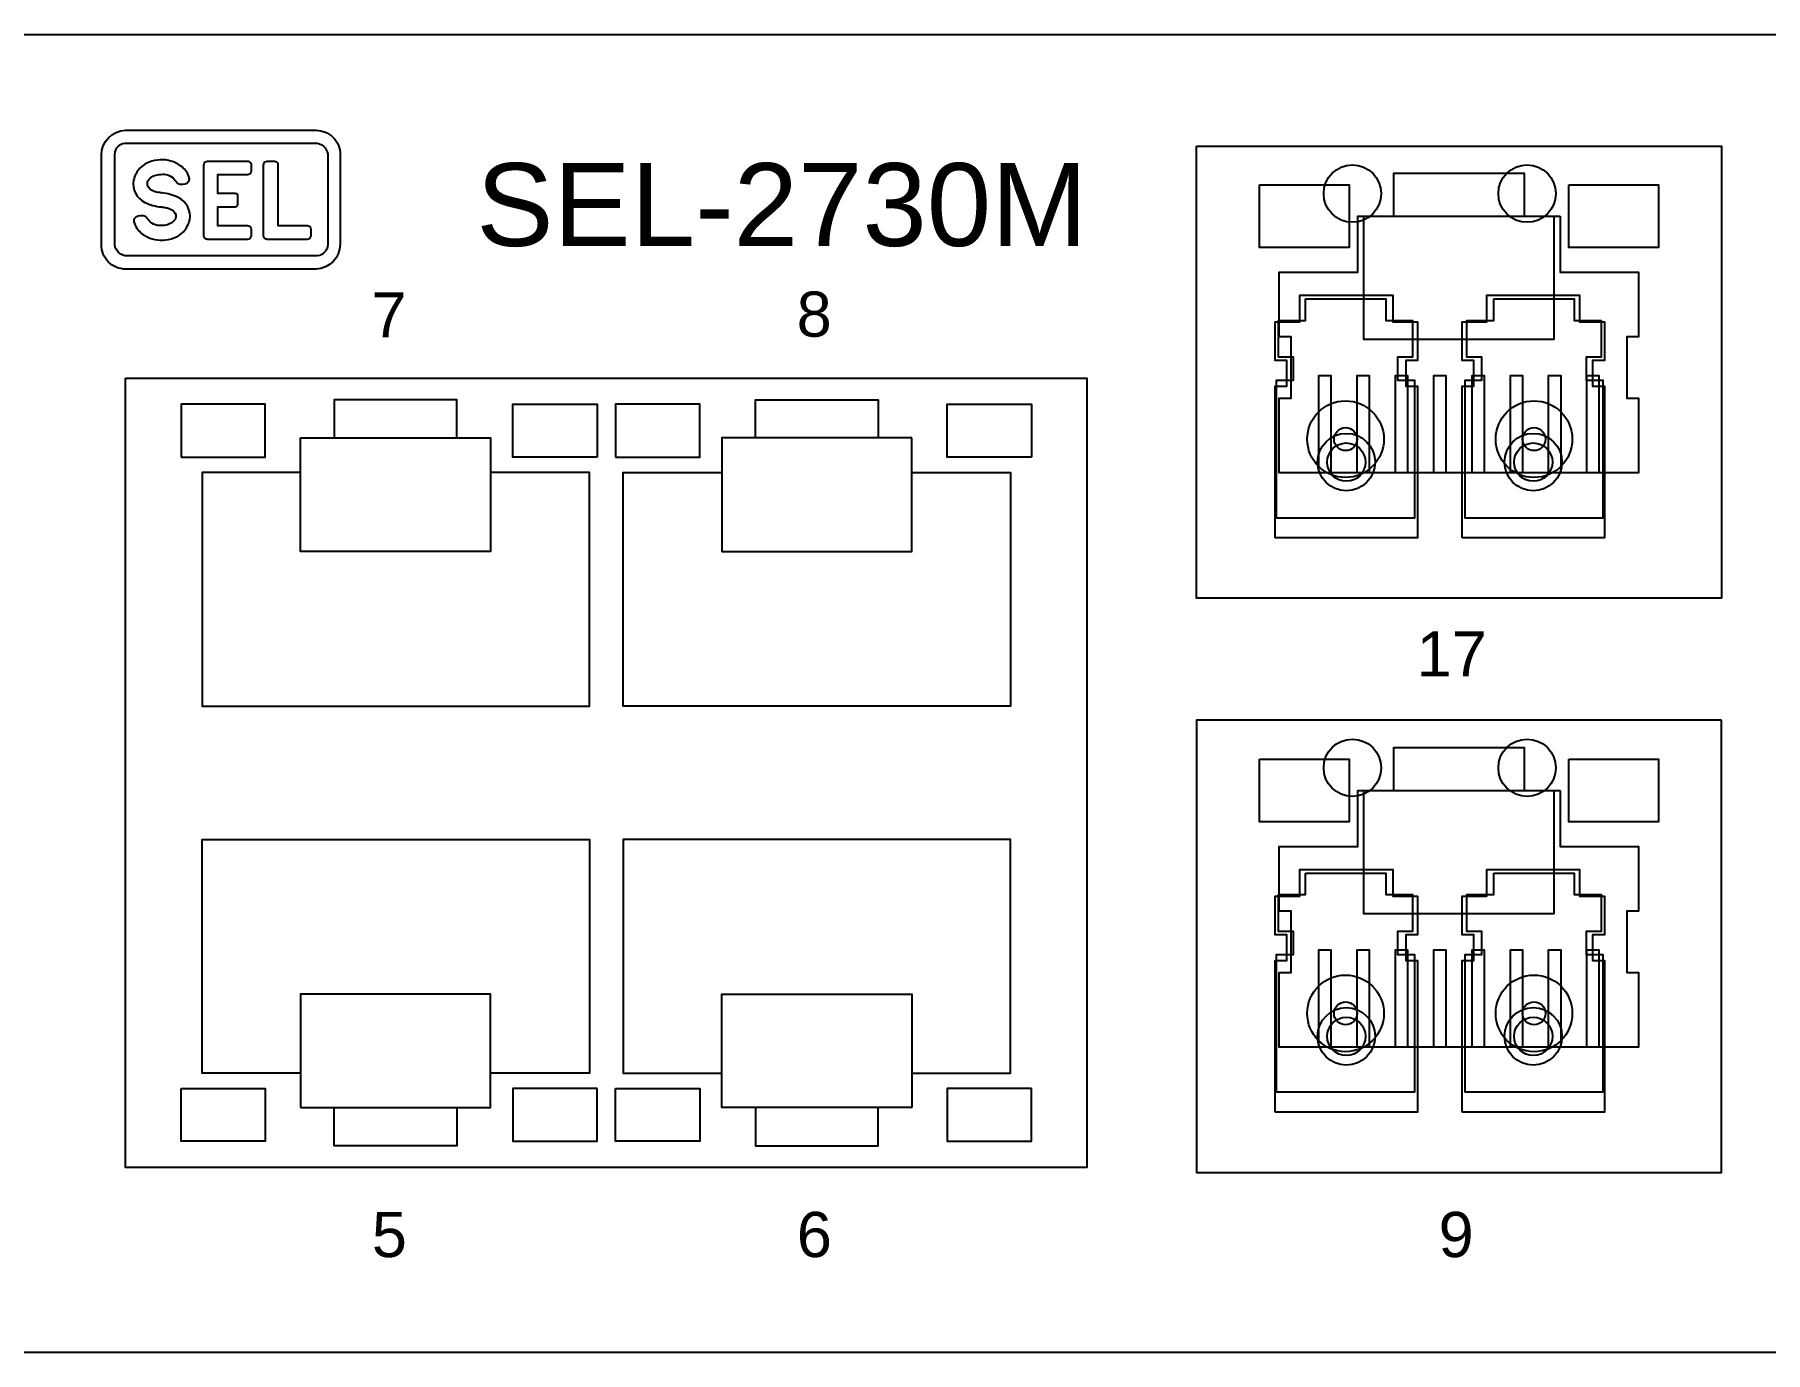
# Model space of a CAD drawing. Extents: x 1.6 to 47.5, y 0.5 to 34.6.
# Drawn here: x 28.773 to 31.032, y 10.649 to 12.369 of the extents above; entities that cross this region are included whole.
import ezdxf

# ---------------------------------------------------------------- set-up
doc = ezdxf.new("R2010")
doc.units = 0
doc.header["$MEASUREMENT"] = 0
for name, color, linetype in [('4_01__1111___16__10-100BAS', 7, 'CONTINUOUS'), ('4_02__1112___12__10-100BAS', 7, 'CONTINUOUS'), ('4_03__1113___12__10-100BAS', 7, 'CONTINUOUS'), ('4_04__1122___8__10-100BASE', 7, 'CONTINUOUS'), ('4_05__1123___8__10-100BASE', 7, 'CONTINUOUS'), ('4_06__1133___8__10-100BASE', 7, 'CONTINUOUS'), ('4_07__1142___10__10-100BAS', 7, 'CONTINUOUS'), ('4_08__1222___4__10-100BASE', 7, 'CONTINUOUS'), ('4_09__1223___4__10-100BASE', 7, 'CONTINUOUS'), ('4_10__1233___4__10-100BASE', 7, 'CONTINUOUS'), ('4_11__1333___4__10-100BASE', 7, 'CONTINUOUS'), ('4_12__2222___16__100BASE_F', 7, 'CONTINUOUS'), ('4_13__2223___12__100BASE_F', 7, 'CONTINUOUS'), ('4_14__2233___8__100BASE_FX', 7, 'CONTINUOUS'), ('4_15__2333___4__100BASE_FX', 7, 'CONTINUOUS'), ('4_16__3333___16__100BASE_L', 7, 'CONTINUOUS'), ('6_00______DWG_', 7, 'CONTINUOUS')]:
    doc.layers.add(name, color=color, linetype=linetype)
doc.styles.add('ARIAL', font='arial.ttf')

msp = doc.modelspace()

# ---------------------------------------------------------------- linework, layer by layer
at = {"layer": '4_01__1111___16__10-100BAS'}
for points in [[(30.547, 12.1316), (30.547, 12.1876), (30.717, 12.1876), (30.717, 12.1316)], [(30.764, 12.1316), (30.764, 12.0586), (30.8665, 12.0586), (30.8665, 11.9741), (30.851, 11.9741), (30.851, 11.8941), (30.8665, 11.8941), (30.8665, 11.7966), (30.3975, 11.7966), (30.3975, 11.8941), (30.413, 11.8941), (30.413, 11.9741), (30.3975, 11.9741), (30.3975, 12.0586), (30.5, 12.0586), (30.5, 12.1316), (30.764, 12.1316)], [(30.756, 12.1316), (30.756, 11.9706), (30.508, 11.9706), (30.508, 12.1316)], [(30.4491, 11.7966), (30.4491, 11.9236), (30.4648, 11.9236), (30.4648, 11.7966)], [(30.4991, 11.7966), (30.4991, 11.9236), (30.5148, 11.9236), (30.5148, 11.7966)], [(30.5491, 11.7966), (30.5491, 11.9236), (30.5648, 11.9236), (30.5648, 11.7966)], [(30.5991, 11.7966), (30.5991, 11.9236), (30.6148, 11.9236), (30.6148, 11.7966)], [(30.6491, 11.7966), (30.6491, 11.9236), (30.6648, 11.9236), (30.6648, 11.7966)], [(30.6991, 11.7966), (30.6991, 11.9236), (30.7148, 11.9236), (30.7148, 11.7966)], [(30.7491, 11.7966), (30.7491, 11.9236), (30.7648, 11.9236), (30.7648, 11.7966)], [(30.7991, 11.7966), (30.7991, 11.9236), (30.8148, 11.9236), (30.8148, 11.7966)], [(30.547, 11.3821), (30.547, 11.4381), (30.717, 11.4381), (30.717, 11.3821)], [(30.764, 11.3821), (30.764, 11.3091), (30.8665, 11.3091), (30.8665, 11.2246), (30.851, 11.2246), (30.851, 11.1446), (30.8665, 11.1446), (30.8665, 11.0471), (30.3975, 11.0471), (30.3975, 11.1446), (30.413, 11.1446), (30.413, 11.2246), (30.3975, 11.2246), (30.3975, 11.3091), (30.5, 11.3091), (30.5, 11.3821), (30.764, 11.3821)], [(30.756, 11.3821), (30.756, 11.2211), (30.508, 11.2211), (30.508, 11.3821)], [(30.4491, 11.0471), (30.4491, 11.1741), (30.4648, 11.1741), (30.4648, 11.0471)], [(30.4991, 11.0471), (30.4991, 11.1741), (30.5148, 11.1741), (30.5148, 11.0471)], [(30.5491, 11.0471), (30.5491, 11.1741), (30.5648, 11.1741), (30.5648, 11.0471)], [(30.5991, 11.0471), (30.5991, 11.1741), (30.6148, 11.1741), (30.6148, 11.0471)], [(30.6491, 11.0471), (30.6491, 11.1741), (30.6648, 11.1741), (30.6648, 11.0471)], [(30.6991, 11.0471), (30.6991, 11.1741), (30.7148, 11.1741), (30.7148, 11.0471)], [(30.7491, 11.0471), (30.7491, 11.1741), (30.7648, 11.1741), (30.7648, 11.0471)], [(30.7991, 11.0471), (30.7991, 11.1741), (30.8148, 11.1741), (30.8148, 11.0471)]]:
    msp.add_lwpolyline(points, dxfattribs=at)
for points in [[(30.3715, 12.1726), (30.4885, 12.1726), (30.4885, 12.0906), (30.3715, 12.0906)], [(30.7755, 12.1726), (30.8925, 12.1726), (30.8925, 12.0906), (30.7755, 12.0906)], [(30.3715, 11.4231), (30.4885, 11.4231), (30.4885, 11.3411), (30.3715, 11.3411)], [(30.7755, 11.4231), (30.8925, 11.4231), (30.8925, 11.3411), (30.7755, 11.3411)]]:
    msp.add_lwpolyline(points, close=True, dxfattribs=at)
at = {"layer": '4_02__1112___12__10-100BAS'}
for points in [[(30.547, 12.1316), (30.547, 12.1876), (30.717, 12.1876), (30.717, 12.1316)], [(30.764, 12.1316), (30.764, 12.0586), (30.8665, 12.0586), (30.8665, 11.9741), (30.851, 11.9741), (30.851, 11.8941), (30.8665, 11.8941), (30.8665, 11.7966), (30.3975, 11.7966), (30.3975, 11.8941), (30.413, 11.8941), (30.413, 11.9741), (30.3975, 11.9741), (30.3975, 12.0586), (30.5, 12.0586), (30.5, 12.1316), (30.764, 12.1316)], [(30.756, 12.1316), (30.756, 11.9706), (30.508, 11.9706), (30.508, 12.1316)], [(30.4491, 11.7966), (30.4491, 11.9236), (30.4648, 11.9236), (30.4648, 11.7966)], [(30.4991, 11.7966), (30.4991, 11.9236), (30.5148, 11.9236), (30.5148, 11.7966)], [(30.5491, 11.7966), (30.5491, 11.9236), (30.5648, 11.9236), (30.5648, 11.7966)], [(30.5991, 11.7966), (30.5991, 11.9236), (30.6148, 11.9236), (30.6148, 11.7966)], [(30.6491, 11.7966), (30.6491, 11.9236), (30.6648, 11.9236), (30.6648, 11.7966)], [(30.6991, 11.7966), (30.6991, 11.9236), (30.7148, 11.9236), (30.7148, 11.7966)], [(30.7491, 11.7966), (30.7491, 11.9236), (30.7648, 11.9236), (30.7648, 11.7966)], [(30.7991, 11.7966), (30.7991, 11.9236), (30.8148, 11.9236), (30.8148, 11.7966)], [(30.547, 11.3821), (30.547, 11.4381), (30.717, 11.4381), (30.717, 11.3821)], [(30.764, 11.3821), (30.764, 11.3091), (30.8665, 11.3091), (30.8665, 11.2246), (30.851, 11.2246), (30.851, 11.1446), (30.8665, 11.1446), (30.8665, 11.0471), (30.3975, 11.0471), (30.3975, 11.1446), (30.413, 11.1446), (30.413, 11.2246), (30.3975, 11.2246), (30.3975, 11.3091), (30.5, 11.3091), (30.5, 11.3821), (30.764, 11.3821)], [(30.756, 11.3821), (30.756, 11.2211), (30.508, 11.2211), (30.508, 11.3821)], [(30.4491, 11.0471), (30.4491, 11.1741), (30.4648, 11.1741), (30.4648, 11.0471)], [(30.4991, 11.0471), (30.4991, 11.1741), (30.5148, 11.1741), (30.5148, 11.0471)], [(30.5491, 11.0471), (30.5491, 11.1741), (30.5648, 11.1741), (30.5648, 11.0471)], [(30.5991, 11.0471), (30.5991, 11.1741), (30.6148, 11.1741), (30.6148, 11.0471)], [(30.6491, 11.0471), (30.6491, 11.1741), (30.6648, 11.1741), (30.6648, 11.0471)], [(30.6991, 11.0471), (30.6991, 11.1741), (30.7148, 11.1741), (30.7148, 11.0471)], [(30.7491, 11.0471), (30.7491, 11.1741), (30.7648, 11.1741), (30.7648, 11.0471)], [(30.7991, 11.0471), (30.7991, 11.1741), (30.8148, 11.1741), (30.8148, 11.0471)]]:
    msp.add_lwpolyline(points, dxfattribs=at)
for points in [[(30.3715, 12.1726), (30.4885, 12.1726), (30.4885, 12.0906), (30.3715, 12.0906)], [(30.7755, 12.1726), (30.8925, 12.1726), (30.8925, 12.0906), (30.7755, 12.0906)], [(30.3715, 11.4231), (30.4885, 11.4231), (30.4885, 11.3411), (30.3715, 11.3411)], [(30.7755, 11.4231), (30.8925, 11.4231), (30.8925, 11.3411), (30.7755, 11.3411)]]:
    msp.add_lwpolyline(points, close=True, dxfattribs=at)
at = {"layer": '4_03__1113___12__10-100BAS'}
for points in [[(30.547, 12.1316), (30.547, 12.1876), (30.717, 12.1876), (30.717, 12.1316)], [(30.764, 12.1316), (30.764, 12.0586), (30.8665, 12.0586), (30.8665, 11.9741), (30.851, 11.9741), (30.851, 11.8941), (30.8665, 11.8941), (30.8665, 11.7966), (30.3975, 11.7966), (30.3975, 11.8941), (30.413, 11.8941), (30.413, 11.9741), (30.3975, 11.9741), (30.3975, 12.0586), (30.5, 12.0586), (30.5, 12.1316), (30.764, 12.1316)], [(30.756, 12.1316), (30.756, 11.9706), (30.508, 11.9706), (30.508, 12.1316)], [(30.4491, 11.7966), (30.4491, 11.9236), (30.4648, 11.9236), (30.4648, 11.7966)], [(30.4991, 11.7966), (30.4991, 11.9236), (30.5148, 11.9236), (30.5148, 11.7966)], [(30.5491, 11.7966), (30.5491, 11.9236), (30.5648, 11.9236), (30.5648, 11.7966)], [(30.5991, 11.7966), (30.5991, 11.9236), (30.6148, 11.9236), (30.6148, 11.7966)], [(30.6491, 11.7966), (30.6491, 11.9236), (30.6648, 11.9236), (30.6648, 11.7966)], [(30.6991, 11.7966), (30.6991, 11.9236), (30.7148, 11.9236), (30.7148, 11.7966)], [(30.7491, 11.7966), (30.7491, 11.9236), (30.7648, 11.9236), (30.7648, 11.7966)], [(30.7991, 11.7966), (30.7991, 11.9236), (30.8148, 11.9236), (30.8148, 11.7966)], [(30.547, 11.3821), (30.547, 11.4381), (30.717, 11.4381), (30.717, 11.3821)], [(30.764, 11.3821), (30.764, 11.3091), (30.8665, 11.3091), (30.8665, 11.2246), (30.851, 11.2246), (30.851, 11.1446), (30.8665, 11.1446), (30.8665, 11.0471), (30.3975, 11.0471), (30.3975, 11.1446), (30.413, 11.1446), (30.413, 11.2246), (30.3975, 11.2246), (30.3975, 11.3091), (30.5, 11.3091), (30.5, 11.3821), (30.764, 11.3821)], [(30.756, 11.3821), (30.756, 11.2211), (30.508, 11.2211), (30.508, 11.3821)], [(30.4491, 11.0471), (30.4491, 11.1741), (30.4648, 11.1741), (30.4648, 11.0471)], [(30.4991, 11.0471), (30.4991, 11.1741), (30.5148, 11.1741), (30.5148, 11.0471)], [(30.5491, 11.0471), (30.5491, 11.1741), (30.5648, 11.1741), (30.5648, 11.0471)], [(30.5991, 11.0471), (30.5991, 11.1741), (30.6148, 11.1741), (30.6148, 11.0471)], [(30.6491, 11.0471), (30.6491, 11.1741), (30.6648, 11.1741), (30.6648, 11.0471)], [(30.6991, 11.0471), (30.6991, 11.1741), (30.7148, 11.1741), (30.7148, 11.0471)], [(30.7491, 11.0471), (30.7491, 11.1741), (30.7648, 11.1741), (30.7648, 11.0471)], [(30.7991, 11.0471), (30.7991, 11.1741), (30.8148, 11.1741), (30.8148, 11.0471)]]:
    msp.add_lwpolyline(points, dxfattribs=at)
for points in [[(30.3715, 12.1726), (30.4885, 12.1726), (30.4885, 12.0906), (30.3715, 12.0906)], [(30.7755, 12.1726), (30.8925, 12.1726), (30.8925, 12.0906), (30.7755, 12.0906)], [(30.3715, 11.4231), (30.4885, 11.4231), (30.4885, 11.3411), (30.3715, 11.3411)], [(30.7755, 11.4231), (30.8925, 11.4231), (30.8925, 11.3411), (30.7755, 11.3411)]]:
    msp.add_lwpolyline(points, close=True, dxfattribs=at)
at = {"layer": '4_04__1122___8__10-100BASE'}
for points in [[(30.4315, 12.0236), (30.5365, 12.0236), (30.5365, 11.9956), (30.5715, 11.9956), (30.5715, 11.9476), (30.552, 11.9476), (30.552, 11.9176), (30.574, 11.9176), (30.574, 11.7376), (30.394, 11.7376), (30.394, 11.9176), (30.416, 11.9176), (30.416, 11.9476), (30.3965, 11.9476), (30.3965, 11.9956), (30.4315, 11.9956)], [(30.6775, 12.0236), (30.7825, 12.0236), (30.7825, 11.9956), (30.8175, 11.9956), (30.8175, 11.9476), (30.798, 11.9476), (30.798, 11.9176), (30.82, 11.9176), (30.82, 11.7376), (30.64, 11.7376), (30.64, 11.9176), (30.662, 11.9176), (30.662, 11.9476), (30.6425, 11.9476), (30.6425, 11.9956), (30.6775, 11.9956)], [(30.3715, 11.4231), (30.4885, 11.4231), (30.4885, 11.3411), (30.3715, 11.3411)], [(30.7755, 11.4231), (30.8925, 11.4231), (30.8925, 11.3411), (30.7755, 11.3411)]]:
    msp.add_lwpolyline(points, close=True, dxfattribs=at)
for points in [[(30.547, 11.3821), (30.547, 11.4381), (30.717, 11.4381), (30.717, 11.3821)], [(30.764, 11.3821), (30.764, 11.3091), (30.8665, 11.3091), (30.8665, 11.2246), (30.851, 11.2246), (30.851, 11.1446), (30.8665, 11.1446), (30.8665, 11.0471), (30.3975, 11.0471), (30.3975, 11.1446), (30.413, 11.1446), (30.413, 11.2246), (30.3975, 11.2246), (30.3975, 11.3091), (30.5, 11.3091), (30.5, 11.3821), (30.764, 11.3821)], [(30.756, 11.3821), (30.756, 11.2211), (30.508, 11.2211), (30.508, 11.3821)], [(30.4491, 11.0471), (30.4491, 11.1741), (30.4648, 11.1741), (30.4648, 11.0471)], [(30.4991, 11.0471), (30.4991, 11.1741), (30.5148, 11.1741), (30.5148, 11.0471)], [(30.5491, 11.0471), (30.5491, 11.1741), (30.5648, 11.1741), (30.5648, 11.0471)], [(30.5991, 11.0471), (30.5991, 11.1741), (30.6148, 11.1741), (30.6148, 11.0471)], [(30.6491, 11.0471), (30.6491, 11.1741), (30.6648, 11.1741), (30.6648, 11.0471)], [(30.6991, 11.0471), (30.6991, 11.1741), (30.7148, 11.1741), (30.7148, 11.0471)], [(30.7491, 11.0471), (30.7491, 11.1741), (30.7648, 11.1741), (30.7648, 11.0471)], [(30.7991, 11.0471), (30.7991, 11.1741), (30.8148, 11.1741), (30.8148, 11.0471)]]:
    msp.add_lwpolyline(points, dxfattribs=at)
for centre, radius in [((30.493, 12.1611), 0.0375), ((30.721, 12.1611), 0.0375), ((30.484, 11.8406), 0.05), ((30.73, 11.8406), 0.05), ((30.484, 11.8406), 0.015), ((30.73, 11.8406), 0.015)]:
    msp.add_circle(centre, radius, dxfattribs=at)
at = {"layer": '4_05__1123___8__10-100BASE'}
for points in [[(30.4315, 12.0236), (30.5365, 12.0236), (30.5365, 11.9956), (30.5715, 11.9956), (30.5715, 11.9476), (30.552, 11.9476), (30.552, 11.9176), (30.574, 11.9176), (30.574, 11.7376), (30.394, 11.7376), (30.394, 11.9176), (30.416, 11.9176), (30.416, 11.9476), (30.3965, 11.9476), (30.3965, 11.9956), (30.4315, 11.9956)], [(30.6775, 12.0236), (30.7825, 12.0236), (30.7825, 11.9956), (30.8175, 11.9956), (30.8175, 11.9476), (30.798, 11.9476), (30.798, 11.9176), (30.82, 11.9176), (30.82, 11.7376), (30.64, 11.7376), (30.64, 11.9176), (30.662, 11.9176), (30.662, 11.9476), (30.6425, 11.9476), (30.6425, 11.9956), (30.6775, 11.9956)], [(30.3715, 11.4231), (30.4885, 11.4231), (30.4885, 11.3411), (30.3715, 11.3411)], [(30.7755, 11.4231), (30.8925, 11.4231), (30.8925, 11.3411), (30.7755, 11.3411)]]:
    msp.add_lwpolyline(points, close=True, dxfattribs=at)
for points in [[(30.547, 11.3821), (30.547, 11.4381), (30.717, 11.4381), (30.717, 11.3821)], [(30.764, 11.3821), (30.764, 11.3091), (30.8665, 11.3091), (30.8665, 11.2246), (30.851, 11.2246), (30.851, 11.1446), (30.8665, 11.1446), (30.8665, 11.0471), (30.3975, 11.0471), (30.3975, 11.1446), (30.413, 11.1446), (30.413, 11.2246), (30.3975, 11.2246), (30.3975, 11.3091), (30.5, 11.3091), (30.5, 11.3821), (30.764, 11.3821)], [(30.756, 11.3821), (30.756, 11.2211), (30.508, 11.2211), (30.508, 11.3821)], [(30.4491, 11.0471), (30.4491, 11.1741), (30.4648, 11.1741), (30.4648, 11.0471)], [(30.4991, 11.0471), (30.4991, 11.1741), (30.5148, 11.1741), (30.5148, 11.0471)], [(30.5491, 11.0471), (30.5491, 11.1741), (30.5648, 11.1741), (30.5648, 11.0471)], [(30.5991, 11.0471), (30.5991, 11.1741), (30.6148, 11.1741), (30.6148, 11.0471)], [(30.6491, 11.0471), (30.6491, 11.1741), (30.6648, 11.1741), (30.6648, 11.0471)], [(30.6991, 11.0471), (30.6991, 11.1741), (30.7148, 11.1741), (30.7148, 11.0471)], [(30.7491, 11.0471), (30.7491, 11.1741), (30.7648, 11.1741), (30.7648, 11.0471)], [(30.7991, 11.0471), (30.7991, 11.1741), (30.8148, 11.1741), (30.8148, 11.0471)]]:
    msp.add_lwpolyline(points, dxfattribs=at)
for centre, radius in [((30.493, 12.1611), 0.0375), ((30.721, 12.1611), 0.0375), ((30.484, 11.8406), 0.05), ((30.73, 11.8406), 0.05), ((30.484, 11.8406), 0.015), ((30.73, 11.8406), 0.015)]:
    msp.add_circle(centre, radius, dxfattribs=at)
at = {"layer": '4_06__1133___8__10-100BASE'}
for points in [[(30.392, 11.7116), (30.392, 11.9096), (30.4075, 11.9096), (30.4075, 11.9431), (30.392, 11.9431), (30.392, 11.9936), (30.4245, 11.9936), (30.4245, 12.0286), (30.5455, 12.0286), (30.5455, 11.9936), (30.578, 11.9936), (30.578, 11.9431), (30.5625, 11.9431), (30.5625, 11.9096), (30.578, 11.9096), (30.578, 11.7116)], [(30.636, 11.7116), (30.636, 11.9096), (30.6515, 11.9096), (30.6515, 11.9431), (30.636, 11.9431), (30.636, 11.9936), (30.6685, 11.9936), (30.6685, 12.0286), (30.7895, 12.0286), (30.7895, 11.9936), (30.822, 11.9936), (30.822, 11.9431), (30.8065, 11.9431), (30.8065, 11.9096), (30.822, 11.9096), (30.822, 11.7116)], [(30.3715, 11.4231), (30.4885, 11.4231), (30.4885, 11.3411), (30.3715, 11.3411)], [(30.7755, 11.4231), (30.8925, 11.4231), (30.8925, 11.3411), (30.7755, 11.3411)]]:
    msp.add_lwpolyline(points, close=True, dxfattribs=at)
for points in [[(30.547, 11.3821), (30.547, 11.4381), (30.717, 11.4381), (30.717, 11.3821)], [(30.764, 11.3821), (30.764, 11.3091), (30.8665, 11.3091), (30.8665, 11.2246), (30.851, 11.2246), (30.851, 11.1446), (30.8665, 11.1446), (30.8665, 11.0471), (30.3975, 11.0471), (30.3975, 11.1446), (30.413, 11.1446), (30.413, 11.2246), (30.3975, 11.2246), (30.3975, 11.3091), (30.5, 11.3091), (30.5, 11.3821), (30.764, 11.3821)], [(30.756, 11.3821), (30.756, 11.2211), (30.508, 11.2211), (30.508, 11.3821)], [(30.4491, 11.0471), (30.4491, 11.1741), (30.4648, 11.1741), (30.4648, 11.0471)], [(30.4991, 11.0471), (30.4991, 11.1741), (30.5148, 11.1741), (30.5148, 11.0471)], [(30.5491, 11.0471), (30.5491, 11.1741), (30.5648, 11.1741), (30.5648, 11.0471)], [(30.5991, 11.0471), (30.5991, 11.1741), (30.6148, 11.1741), (30.6148, 11.0471)], [(30.6491, 11.0471), (30.6491, 11.1741), (30.6648, 11.1741), (30.6648, 11.0471)], [(30.6991, 11.0471), (30.6991, 11.1741), (30.7148, 11.1741), (30.7148, 11.0471)], [(30.7491, 11.0471), (30.7491, 11.1741), (30.7648, 11.1741), (30.7648, 11.0471)], [(30.7991, 11.0471), (30.7991, 11.1741), (30.8148, 11.1741), (30.8148, 11.0471)]]:
    msp.add_lwpolyline(points, dxfattribs=at)
for centre, radius in [((30.493, 12.1611), 0.0375), ((30.721, 12.1611), 0.0375), ((30.485, 11.8106), 0.0375), ((30.729, 11.8106), 0.0375), ((30.485, 11.8106), 0.025), ((30.729, 11.8106), 0.025)]:
    msp.add_circle(centre, radius, dxfattribs=at)
at = {"layer": '4_07__1142___10__10-100BAS'}
for points in [[(30.547, 12.1316), (30.547, 12.1876), (30.717, 12.1876), (30.717, 12.1316)], [(30.764, 12.1316), (30.764, 12.0586), (30.8665, 12.0586), (30.8665, 11.9741), (30.851, 11.9741), (30.851, 11.8941), (30.8665, 11.8941), (30.8665, 11.7966), (30.3975, 11.7966), (30.3975, 11.8941), (30.413, 11.8941), (30.413, 11.9741), (30.3975, 11.9741), (30.3975, 12.0586), (30.5, 12.0586), (30.5, 12.1316), (30.764, 12.1316)], [(30.756, 12.1316), (30.756, 11.9706), (30.508, 11.9706), (30.508, 12.1316)], [(30.4491, 11.7966), (30.4491, 11.9236), (30.4648, 11.9236), (30.4648, 11.7966)], [(30.4991, 11.7966), (30.4991, 11.9236), (30.5148, 11.9236), (30.5148, 11.7966)], [(30.5491, 11.7966), (30.5491, 11.9236), (30.5648, 11.9236), (30.5648, 11.7966)], [(30.5991, 11.7966), (30.5991, 11.9236), (30.6148, 11.9236), (30.6148, 11.7966)], [(30.6491, 11.7966), (30.6491, 11.9236), (30.6648, 11.9236), (30.6648, 11.7966)], [(30.6991, 11.7966), (30.6991, 11.9236), (30.7148, 11.9236), (30.7148, 11.7966)], [(30.7491, 11.7966), (30.7491, 11.9236), (30.7648, 11.9236), (30.7648, 11.7966)], [(30.7991, 11.7966), (30.7991, 11.9236), (30.8148, 11.9236), (30.8148, 11.7966)], [(30.547, 11.3821), (30.547, 11.4381), (30.717, 11.4381), (30.717, 11.3821)], [(30.764, 11.3821), (30.764, 11.3091), (30.8665, 11.3091), (30.8665, 11.2246), (30.851, 11.2246), (30.851, 11.1446), (30.8665, 11.1446), (30.8665, 11.0471), (30.3975, 11.0471), (30.3975, 11.1446), (30.413, 11.1446), (30.413, 11.2246), (30.3975, 11.2246), (30.3975, 11.3091), (30.5, 11.3091), (30.5, 11.3821), (30.764, 11.3821)], [(30.756, 11.3821), (30.756, 11.2211), (30.508, 11.2211), (30.508, 11.3821)], [(30.4491, 11.0471), (30.4491, 11.1741), (30.4648, 11.1741), (30.4648, 11.0471)], [(30.4991, 11.0471), (30.4991, 11.1741), (30.5148, 11.1741), (30.5148, 11.0471)], [(30.5491, 11.0471), (30.5491, 11.1741), (30.5648, 11.1741), (30.5648, 11.0471)], [(30.5991, 11.0471), (30.5991, 11.1741), (30.6148, 11.1741), (30.6148, 11.0471)], [(30.6491, 11.0471), (30.6491, 11.1741), (30.6648, 11.1741), (30.6648, 11.0471)], [(30.6991, 11.0471), (30.6991, 11.1741), (30.7148, 11.1741), (30.7148, 11.0471)], [(30.7491, 11.0471), (30.7491, 11.1741), (30.7648, 11.1741), (30.7648, 11.0471)], [(30.7991, 11.0471), (30.7991, 11.1741), (30.8148, 11.1741), (30.8148, 11.0471)]]:
    msp.add_lwpolyline(points, dxfattribs=at)
for points in [[(30.3715, 12.1726), (30.4885, 12.1726), (30.4885, 12.0906), (30.3715, 12.0906)], [(30.7755, 12.1726), (30.8925, 12.1726), (30.8925, 12.0906), (30.7755, 12.0906)], [(30.3715, 11.4231), (30.4885, 11.4231), (30.4885, 11.3411), (30.3715, 11.3411)], [(30.7755, 11.4231), (30.8925, 11.4231), (30.8925, 11.3411), (30.7755, 11.3411)]]:
    msp.add_lwpolyline(points, close=True, dxfattribs=at)
at = {"layer": '4_08__1222___4__10-100BASE'}
for points in [[(30.4315, 12.0236), (30.5365, 12.0236), (30.5365, 11.9956), (30.5715, 11.9956), (30.5715, 11.9476), (30.552, 11.9476), (30.552, 11.9176), (30.574, 11.9176), (30.574, 11.7376), (30.394, 11.7376), (30.394, 11.9176), (30.416, 11.9176), (30.416, 11.9476), (30.3965, 11.9476), (30.3965, 11.9956), (30.4315, 11.9956)], [(30.6775, 12.0236), (30.7825, 12.0236), (30.7825, 11.9956), (30.8175, 11.9956), (30.8175, 11.9476), (30.798, 11.9476), (30.798, 11.9176), (30.82, 11.9176), (30.82, 11.7376), (30.64, 11.7376), (30.64, 11.9176), (30.662, 11.9176), (30.662, 11.9476), (30.6425, 11.9476), (30.6425, 11.9956), (30.6775, 11.9956)], [(30.3715, 11.4231), (30.4885, 11.4231), (30.4885, 11.3411), (30.3715, 11.3411)], [(30.7755, 11.4231), (30.8925, 11.4231), (30.8925, 11.3411), (30.7755, 11.3411)]]:
    msp.add_lwpolyline(points, close=True, dxfattribs=at)
for points in [[(30.547, 11.3821), (30.547, 11.4381), (30.717, 11.4381), (30.717, 11.3821)], [(30.764, 11.3821), (30.764, 11.3091), (30.8665, 11.3091), (30.8665, 11.2246), (30.851, 11.2246), (30.851, 11.1446), (30.8665, 11.1446), (30.8665, 11.0471), (30.3975, 11.0471), (30.3975, 11.1446), (30.413, 11.1446), (30.413, 11.2246), (30.3975, 11.2246), (30.3975, 11.3091), (30.5, 11.3091), (30.5, 11.3821), (30.764, 11.3821)], [(30.756, 11.3821), (30.756, 11.2211), (30.508, 11.2211), (30.508, 11.3821)], [(30.4491, 11.0471), (30.4491, 11.1741), (30.4648, 11.1741), (30.4648, 11.0471)], [(30.4991, 11.0471), (30.4991, 11.1741), (30.5148, 11.1741), (30.5148, 11.0471)], [(30.5491, 11.0471), (30.5491, 11.1741), (30.5648, 11.1741), (30.5648, 11.0471)], [(30.5991, 11.0471), (30.5991, 11.1741), (30.6148, 11.1741), (30.6148, 11.0471)], [(30.6491, 11.0471), (30.6491, 11.1741), (30.6648, 11.1741), (30.6648, 11.0471)], [(30.6991, 11.0471), (30.6991, 11.1741), (30.7148, 11.1741), (30.7148, 11.0471)], [(30.7491, 11.0471), (30.7491, 11.1741), (30.7648, 11.1741), (30.7648, 11.0471)], [(30.7991, 11.0471), (30.7991, 11.1741), (30.8148, 11.1741), (30.8148, 11.0471)]]:
    msp.add_lwpolyline(points, dxfattribs=at)
for centre, radius in [((30.493, 12.1611), 0.0375), ((30.721, 12.1611), 0.0375), ((30.484, 11.8406), 0.05), ((30.73, 11.8406), 0.05), ((30.484, 11.8406), 0.015), ((30.73, 11.8406), 0.015)]:
    msp.add_circle(centre, radius, dxfattribs=at)
at = {"layer": '4_09__1223___4__10-100BASE'}
for points in [[(30.4315, 12.0236), (30.5365, 12.0236), (30.5365, 11.9956), (30.5715, 11.9956), (30.5715, 11.9476), (30.552, 11.9476), (30.552, 11.9176), (30.574, 11.9176), (30.574, 11.7376), (30.394, 11.7376), (30.394, 11.9176), (30.416, 11.9176), (30.416, 11.9476), (30.3965, 11.9476), (30.3965, 11.9956), (30.4315, 11.9956)], [(30.6775, 12.0236), (30.7825, 12.0236), (30.7825, 11.9956), (30.8175, 11.9956), (30.8175, 11.9476), (30.798, 11.9476), (30.798, 11.9176), (30.82, 11.9176), (30.82, 11.7376), (30.64, 11.7376), (30.64, 11.9176), (30.662, 11.9176), (30.662, 11.9476), (30.6425, 11.9476), (30.6425, 11.9956), (30.6775, 11.9956)], [(30.3715, 11.4231), (30.4885, 11.4231), (30.4885, 11.3411), (30.3715, 11.3411)], [(30.7755, 11.4231), (30.8925, 11.4231), (30.8925, 11.3411), (30.7755, 11.3411)]]:
    msp.add_lwpolyline(points, close=True, dxfattribs=at)
for points in [[(30.547, 11.3821), (30.547, 11.4381), (30.717, 11.4381), (30.717, 11.3821)], [(30.764, 11.3821), (30.764, 11.3091), (30.8665, 11.3091), (30.8665, 11.2246), (30.851, 11.2246), (30.851, 11.1446), (30.8665, 11.1446), (30.8665, 11.0471), (30.3975, 11.0471), (30.3975, 11.1446), (30.413, 11.1446), (30.413, 11.2246), (30.3975, 11.2246), (30.3975, 11.3091), (30.5, 11.3091), (30.5, 11.3821), (30.764, 11.3821)], [(30.756, 11.3821), (30.756, 11.2211), (30.508, 11.2211), (30.508, 11.3821)], [(30.4491, 11.0471), (30.4491, 11.1741), (30.4648, 11.1741), (30.4648, 11.0471)], [(30.4991, 11.0471), (30.4991, 11.1741), (30.5148, 11.1741), (30.5148, 11.0471)], [(30.5491, 11.0471), (30.5491, 11.1741), (30.5648, 11.1741), (30.5648, 11.0471)], [(30.5991, 11.0471), (30.5991, 11.1741), (30.6148, 11.1741), (30.6148, 11.0471)], [(30.6491, 11.0471), (30.6491, 11.1741), (30.6648, 11.1741), (30.6648, 11.0471)], [(30.6991, 11.0471), (30.6991, 11.1741), (30.7148, 11.1741), (30.7148, 11.0471)], [(30.7491, 11.0471), (30.7491, 11.1741), (30.7648, 11.1741), (30.7648, 11.0471)], [(30.7991, 11.0471), (30.7991, 11.1741), (30.8148, 11.1741), (30.8148, 11.0471)]]:
    msp.add_lwpolyline(points, dxfattribs=at)
for centre, radius in [((30.493, 12.1611), 0.0375), ((30.721, 12.1611), 0.0375), ((30.484, 11.8406), 0.05), ((30.73, 11.8406), 0.05), ((30.484, 11.8406), 0.015), ((30.73, 11.8406), 0.015)]:
    msp.add_circle(centre, radius, dxfattribs=at)
at = {"layer": '4_10__1233___4__10-100BASE'}
for points in [[(30.392, 11.7116), (30.392, 11.9096), (30.4075, 11.9096), (30.4075, 11.9431), (30.392, 11.9431), (30.392, 11.9936), (30.4245, 11.9936), (30.4245, 12.0286), (30.5455, 12.0286), (30.5455, 11.9936), (30.578, 11.9936), (30.578, 11.9431), (30.5625, 11.9431), (30.5625, 11.9096), (30.578, 11.9096), (30.578, 11.7116)], [(30.636, 11.7116), (30.636, 11.9096), (30.6515, 11.9096), (30.6515, 11.9431), (30.636, 11.9431), (30.636, 11.9936), (30.6685, 11.9936), (30.6685, 12.0286), (30.7895, 12.0286), (30.7895, 11.9936), (30.822, 11.9936), (30.822, 11.9431), (30.8065, 11.9431), (30.8065, 11.9096), (30.822, 11.9096), (30.822, 11.7116)], [(30.3715, 11.4231), (30.4885, 11.4231), (30.4885, 11.3411), (30.3715, 11.3411)], [(30.7755, 11.4231), (30.8925, 11.4231), (30.8925, 11.3411), (30.7755, 11.3411)]]:
    msp.add_lwpolyline(points, close=True, dxfattribs=at)
for points in [[(30.547, 11.3821), (30.547, 11.4381), (30.717, 11.4381), (30.717, 11.3821)], [(30.764, 11.3821), (30.764, 11.3091), (30.8665, 11.3091), (30.8665, 11.2246), (30.851, 11.2246), (30.851, 11.1446), (30.8665, 11.1446), (30.8665, 11.0471), (30.3975, 11.0471), (30.3975, 11.1446), (30.413, 11.1446), (30.413, 11.2246), (30.3975, 11.2246), (30.3975, 11.3091), (30.5, 11.3091), (30.5, 11.3821), (30.764, 11.3821)], [(30.756, 11.3821), (30.756, 11.2211), (30.508, 11.2211), (30.508, 11.3821)], [(30.4491, 11.0471), (30.4491, 11.1741), (30.4648, 11.1741), (30.4648, 11.0471)], [(30.4991, 11.0471), (30.4991, 11.1741), (30.5148, 11.1741), (30.5148, 11.0471)], [(30.5491, 11.0471), (30.5491, 11.1741), (30.5648, 11.1741), (30.5648, 11.0471)], [(30.5991, 11.0471), (30.5991, 11.1741), (30.6148, 11.1741), (30.6148, 11.0471)], [(30.6491, 11.0471), (30.6491, 11.1741), (30.6648, 11.1741), (30.6648, 11.0471)], [(30.6991, 11.0471), (30.6991, 11.1741), (30.7148, 11.1741), (30.7148, 11.0471)], [(30.7491, 11.0471), (30.7491, 11.1741), (30.7648, 11.1741), (30.7648, 11.0471)], [(30.7991, 11.0471), (30.7991, 11.1741), (30.8148, 11.1741), (30.8148, 11.0471)]]:
    msp.add_lwpolyline(points, dxfattribs=at)
for centre, radius in [((30.493, 12.1611), 0.0375), ((30.721, 12.1611), 0.0375), ((30.485, 11.8106), 0.0375), ((30.729, 11.8106), 0.0375), ((30.485, 11.8106), 0.025), ((30.729, 11.8106), 0.025)]:
    msp.add_circle(centre, radius, dxfattribs=at)
at = {"layer": '4_11__1333___4__10-100BASE'}
for points in [[(30.392, 11.7116), (30.392, 11.9096), (30.4075, 11.9096), (30.4075, 11.9431), (30.392, 11.9431), (30.392, 11.9936), (30.4245, 11.9936), (30.4245, 12.0286), (30.5455, 12.0286), (30.5455, 11.9936), (30.578, 11.9936), (30.578, 11.9431), (30.5625, 11.9431), (30.5625, 11.9096), (30.578, 11.9096), (30.578, 11.7116)], [(30.636, 11.7116), (30.636, 11.9096), (30.6515, 11.9096), (30.6515, 11.9431), (30.636, 11.9431), (30.636, 11.9936), (30.6685, 11.9936), (30.6685, 12.0286), (30.7895, 12.0286), (30.7895, 11.9936), (30.822, 11.9936), (30.822, 11.9431), (30.8065, 11.9431), (30.8065, 11.9096), (30.822, 11.9096), (30.822, 11.7116)], [(30.3715, 11.4231), (30.4885, 11.4231), (30.4885, 11.3411), (30.3715, 11.3411)], [(30.7755, 11.4231), (30.8925, 11.4231), (30.8925, 11.3411), (30.7755, 11.3411)]]:
    msp.add_lwpolyline(points, close=True, dxfattribs=at)
for points in [[(30.547, 11.3821), (30.547, 11.4381), (30.717, 11.4381), (30.717, 11.3821)], [(30.764, 11.3821), (30.764, 11.3091), (30.8665, 11.3091), (30.8665, 11.2246), (30.851, 11.2246), (30.851, 11.1446), (30.8665, 11.1446), (30.8665, 11.0471), (30.3975, 11.0471), (30.3975, 11.1446), (30.413, 11.1446), (30.413, 11.2246), (30.3975, 11.2246), (30.3975, 11.3091), (30.5, 11.3091), (30.5, 11.3821), (30.764, 11.3821)], [(30.756, 11.3821), (30.756, 11.2211), (30.508, 11.2211), (30.508, 11.3821)], [(30.4491, 11.0471), (30.4491, 11.1741), (30.4648, 11.1741), (30.4648, 11.0471)], [(30.4991, 11.0471), (30.4991, 11.1741), (30.5148, 11.1741), (30.5148, 11.0471)], [(30.5491, 11.0471), (30.5491, 11.1741), (30.5648, 11.1741), (30.5648, 11.0471)], [(30.5991, 11.0471), (30.5991, 11.1741), (30.6148, 11.1741), (30.6148, 11.0471)], [(30.6491, 11.0471), (30.6491, 11.1741), (30.6648, 11.1741), (30.6648, 11.0471)], [(30.6991, 11.0471), (30.6991, 11.1741), (30.7148, 11.1741), (30.7148, 11.0471)], [(30.7491, 11.0471), (30.7491, 11.1741), (30.7648, 11.1741), (30.7648, 11.0471)], [(30.7991, 11.0471), (30.7991, 11.1741), (30.8148, 11.1741), (30.8148, 11.0471)]]:
    msp.add_lwpolyline(points, dxfattribs=at)
for centre, radius in [((30.493, 12.1611), 0.0375), ((30.721, 12.1611), 0.0375), ((30.485, 11.8106), 0.0375), ((30.729, 11.8106), 0.0375), ((30.485, 11.8106), 0.025), ((30.729, 11.8106), 0.025)]:
    msp.add_circle(centre, radius, dxfattribs=at)
at = {"layer": '4_12__2222___16__100BASE_F'}
for points in [[(30.4315, 12.0236), (30.5365, 12.0236), (30.5365, 11.9956), (30.5715, 11.9956), (30.5715, 11.9476), (30.552, 11.9476), (30.552, 11.9176), (30.574, 11.9176), (30.574, 11.7376), (30.394, 11.7376), (30.394, 11.9176), (30.416, 11.9176), (30.416, 11.9476), (30.3965, 11.9476), (30.3965, 11.9956), (30.4315, 11.9956)], [(30.6775, 12.0236), (30.7825, 12.0236), (30.7825, 11.9956), (30.8175, 11.9956), (30.8175, 11.9476), (30.798, 11.9476), (30.798, 11.9176), (30.82, 11.9176), (30.82, 11.7376), (30.64, 11.7376), (30.64, 11.9176), (30.662, 11.9176), (30.662, 11.9476), (30.6425, 11.9476), (30.6425, 11.9956), (30.6775, 11.9956)], [(30.4315, 11.2741), (30.5365, 11.2741), (30.5365, 11.2461), (30.5715, 11.2461), (30.5715, 11.1981), (30.552, 11.1981), (30.552, 11.1681), (30.574, 11.1681), (30.574, 10.9881), (30.394, 10.9881), (30.394, 11.1681), (30.416, 11.1681), (30.416, 11.1981), (30.3965, 11.1981), (30.3965, 11.2461), (30.4315, 11.2461)], [(30.6775, 11.2741), (30.7825, 11.2741), (30.7825, 11.2461), (30.8175, 11.2461), (30.8175, 11.1981), (30.798, 11.1981), (30.798, 11.1681), (30.82, 11.1681), (30.82, 10.9881), (30.64, 10.9881), (30.64, 11.1681), (30.662, 11.1681), (30.662, 11.1981), (30.6425, 11.1981), (30.6425, 11.2461), (30.6775, 11.2461)]]:
    msp.add_lwpolyline(points, close=True, dxfattribs=at)
for centre, radius in [((30.493, 12.1611), 0.0375), ((30.721, 12.1611), 0.0375), ((30.484, 11.8406), 0.05), ((30.73, 11.8406), 0.05), ((30.484, 11.8406), 0.015), ((30.73, 11.8406), 0.015), ((30.493, 11.4116), 0.0375), ((30.721, 11.4116), 0.0375), ((30.484, 11.0911), 0.05), ((30.73, 11.0911), 0.05), ((30.484, 11.0911), 0.015), ((30.73, 11.0911), 0.015)]:
    msp.add_circle(centre, radius, dxfattribs=at)
at = {"layer": '4_13__2223___12__100BASE_F'}
for points in [[(30.4315, 12.0236), (30.5365, 12.0236), (30.5365, 11.9956), (30.5715, 11.9956), (30.5715, 11.9476), (30.552, 11.9476), (30.552, 11.9176), (30.574, 11.9176), (30.574, 11.7376), (30.394, 11.7376), (30.394, 11.9176), (30.416, 11.9176), (30.416, 11.9476), (30.3965, 11.9476), (30.3965, 11.9956), (30.4315, 11.9956)], [(30.6775, 12.0236), (30.7825, 12.0236), (30.7825, 11.9956), (30.8175, 11.9956), (30.8175, 11.9476), (30.798, 11.9476), (30.798, 11.9176), (30.82, 11.9176), (30.82, 11.7376), (30.64, 11.7376), (30.64, 11.9176), (30.662, 11.9176), (30.662, 11.9476), (30.6425, 11.9476), (30.6425, 11.9956), (30.6775, 11.9956)], [(30.4315, 11.2741), (30.5365, 11.2741), (30.5365, 11.2461), (30.5715, 11.2461), (30.5715, 11.1981), (30.552, 11.1981), (30.552, 11.1681), (30.574, 11.1681), (30.574, 10.9881), (30.394, 10.9881), (30.394, 11.1681), (30.416, 11.1681), (30.416, 11.1981), (30.3965, 11.1981), (30.3965, 11.2461), (30.4315, 11.2461)], [(30.6775, 11.2741), (30.7825, 11.2741), (30.7825, 11.2461), (30.8175, 11.2461), (30.8175, 11.1981), (30.798, 11.1981), (30.798, 11.1681), (30.82, 11.1681), (30.82, 10.9881), (30.64, 10.9881), (30.64, 11.1681), (30.662, 11.1681), (30.662, 11.1981), (30.6425, 11.1981), (30.6425, 11.2461), (30.6775, 11.2461)]]:
    msp.add_lwpolyline(points, close=True, dxfattribs=at)
for centre, radius in [((30.493, 12.1611), 0.0375), ((30.721, 12.1611), 0.0375), ((30.484, 11.8406), 0.05), ((30.73, 11.8406), 0.05), ((30.484, 11.8406), 0.015), ((30.73, 11.8406), 0.015), ((30.493, 11.4116), 0.0375), ((30.721, 11.4116), 0.0375), ((30.484, 11.0911), 0.05), ((30.73, 11.0911), 0.05), ((30.484, 11.0911), 0.015), ((30.73, 11.0911), 0.015)]:
    msp.add_circle(centre, radius, dxfattribs=at)
at = {"layer": '4_14__2233___8__100BASE_FX'}
for points in [[(30.392, 11.7116), (30.392, 11.9096), (30.4075, 11.9096), (30.4075, 11.9431), (30.392, 11.9431), (30.392, 11.9936), (30.4245, 11.9936), (30.4245, 12.0286), (30.5455, 12.0286), (30.5455, 11.9936), (30.578, 11.9936), (30.578, 11.9431), (30.5625, 11.9431), (30.5625, 11.9096), (30.578, 11.9096), (30.578, 11.7116)], [(30.636, 11.7116), (30.636, 11.9096), (30.6515, 11.9096), (30.6515, 11.9431), (30.636, 11.9431), (30.636, 11.9936), (30.6685, 11.9936), (30.6685, 12.0286), (30.7895, 12.0286), (30.7895, 11.9936), (30.822, 11.9936), (30.822, 11.9431), (30.8065, 11.9431), (30.8065, 11.9096), (30.822, 11.9096), (30.822, 11.7116)], [(30.4315, 11.2741), (30.5365, 11.2741), (30.5365, 11.2461), (30.5715, 11.2461), (30.5715, 11.1981), (30.552, 11.1981), (30.552, 11.1681), (30.574, 11.1681), (30.574, 10.9881), (30.394, 10.9881), (30.394, 11.1681), (30.416, 11.1681), (30.416, 11.1981), (30.3965, 11.1981), (30.3965, 11.2461), (30.4315, 11.2461)], [(30.6775, 11.2741), (30.7825, 11.2741), (30.7825, 11.2461), (30.8175, 11.2461), (30.8175, 11.1981), (30.798, 11.1981), (30.798, 11.1681), (30.82, 11.1681), (30.82, 10.9881), (30.64, 10.9881), (30.64, 11.1681), (30.662, 11.1681), (30.662, 11.1981), (30.6425, 11.1981), (30.6425, 11.2461), (30.6775, 11.2461)]]:
    msp.add_lwpolyline(points, close=True, dxfattribs=at)
for centre, radius in [((30.493, 12.1611), 0.0375), ((30.721, 12.1611), 0.0375), ((30.485, 11.8106), 0.0375), ((30.729, 11.8106), 0.0375), ((30.485, 11.8106), 0.025), ((30.729, 11.8106), 0.025), ((30.493, 11.4116), 0.0375), ((30.721, 11.4116), 0.0375), ((30.484, 11.0911), 0.05), ((30.73, 11.0911), 0.05), ((30.484, 11.0911), 0.015), ((30.73, 11.0911), 0.015)]:
    msp.add_circle(centre, radius, dxfattribs=at)
at = {"layer": '4_15__2333___4__100BASE_FX'}
for points in [[(30.392, 11.7116), (30.392, 11.9096), (30.4075, 11.9096), (30.4075, 11.9431), (30.392, 11.9431), (30.392, 11.9936), (30.4245, 11.9936), (30.4245, 12.0286), (30.5455, 12.0286), (30.5455, 11.9936), (30.578, 11.9936), (30.578, 11.9431), (30.5625, 11.9431), (30.5625, 11.9096), (30.578, 11.9096), (30.578, 11.7116)], [(30.636, 11.7116), (30.636, 11.9096), (30.6515, 11.9096), (30.6515, 11.9431), (30.636, 11.9431), (30.636, 11.9936), (30.6685, 11.9936), (30.6685, 12.0286), (30.7895, 12.0286), (30.7895, 11.9936), (30.822, 11.9936), (30.822, 11.9431), (30.8065, 11.9431), (30.8065, 11.9096), (30.822, 11.9096), (30.822, 11.7116)], [(30.4315, 11.2741), (30.5365, 11.2741), (30.5365, 11.2461), (30.5715, 11.2461), (30.5715, 11.1981), (30.552, 11.1981), (30.552, 11.1681), (30.574, 11.1681), (30.574, 10.9881), (30.394, 10.9881), (30.394, 11.1681), (30.416, 11.1681), (30.416, 11.1981), (30.3965, 11.1981), (30.3965, 11.2461), (30.4315, 11.2461)], [(30.6775, 11.2741), (30.7825, 11.2741), (30.7825, 11.2461), (30.8175, 11.2461), (30.8175, 11.1981), (30.798, 11.1981), (30.798, 11.1681), (30.82, 11.1681), (30.82, 10.9881), (30.64, 10.9881), (30.64, 11.1681), (30.662, 11.1681), (30.662, 11.1981), (30.6425, 11.1981), (30.6425, 11.2461), (30.6775, 11.2461)]]:
    msp.add_lwpolyline(points, close=True, dxfattribs=at)
for centre, radius in [((30.493, 12.1611), 0.0375), ((30.721, 12.1611), 0.0375), ((30.485, 11.8106), 0.0375), ((30.729, 11.8106), 0.0375), ((30.485, 11.8106), 0.025), ((30.729, 11.8106), 0.025), ((30.493, 11.4116), 0.0375), ((30.721, 11.4116), 0.0375), ((30.484, 11.0911), 0.05), ((30.73, 11.0911), 0.05), ((30.484, 11.0911), 0.015), ((30.73, 11.0911), 0.015)]:
    msp.add_circle(centre, radius, dxfattribs=at)
at = {"layer": '4_16__3333___16__100BASE_L'}
for points in [[(30.392, 11.7116), (30.392, 11.9096), (30.4075, 11.9096), (30.4075, 11.9431), (30.392, 11.9431), (30.392, 11.9936), (30.4245, 11.9936), (30.4245, 12.0286), (30.5455, 12.0286), (30.5455, 11.9936), (30.578, 11.9936), (30.578, 11.9431), (30.5625, 11.9431), (30.5625, 11.9096), (30.578, 11.9096), (30.578, 11.7116)], [(30.636, 11.7116), (30.636, 11.9096), (30.6515, 11.9096), (30.6515, 11.9431), (30.636, 11.9431), (30.636, 11.9936), (30.6685, 11.9936), (30.6685, 12.0286), (30.7895, 12.0286), (30.7895, 11.9936), (30.822, 11.9936), (30.822, 11.9431), (30.8065, 11.9431), (30.8065, 11.9096), (30.822, 11.9096), (30.822, 11.7116)], [(30.392, 10.9621), (30.392, 11.1601), (30.4075, 11.1601), (30.4075, 11.1936), (30.392, 11.1936), (30.392, 11.2441), (30.4245, 11.2441), (30.4245, 11.2791), (30.5455, 11.2791), (30.5455, 11.2441), (30.578, 11.2441), (30.578, 11.1936), (30.5625, 11.1936), (30.5625, 11.1601), (30.578, 11.1601), (30.578, 10.9621)], [(30.636, 10.9621), (30.636, 11.1601), (30.6515, 11.1601), (30.6515, 11.1936), (30.636, 11.1936), (30.636, 11.2441), (30.6685, 11.2441), (30.6685, 11.2791), (30.7895, 11.2791), (30.7895, 11.2441), (30.822, 11.2441), (30.822, 11.1936), (30.8065, 11.1936), (30.8065, 11.1601), (30.822, 11.1601), (30.822, 10.9621)]]:
    msp.add_lwpolyline(points, close=True, dxfattribs=at)
for centre, radius in [((30.493, 12.1611), 0.0375), ((30.721, 12.1611), 0.0375), ((30.485, 11.8106), 0.0375), ((30.729, 11.8106), 0.0375), ((30.485, 11.8106), 0.025), ((30.729, 11.8106), 0.025), ((30.493, 11.4116), 0.0375), ((30.721, 11.4116), 0.0375), ((30.485, 11.0611), 0.0375), ((30.729, 11.0611), 0.0375), ((30.485, 11.0611), 0.025), ((30.729, 11.0611), 0.025)]:
    msp.add_circle(centre, radius, dxfattribs=at)
at = {"layer": '6_00______DWG_'}
for points in [[(25.8765, 12.3686), (43.1265, 12.3686), (43.1252, 10.7417, -0.369627), (43.0165, 10.6486), (25.9865, 10.6486, -0.414214), (25.8765, 10.7586)], [(28.8914, 12.2437), (29.1403, 12.2437, -0.41811), (29.1716, 12.2119), (29.1716, 12.0949, -0.404471), (29.1403, 12.0625), (28.8914, 12.0625, -0.41811), (28.8601, 12.0942), (28.8601, 12.2113, -0.404471)], [(28.8939, 12.227), (29.139, 12.227, -0.378768), (29.1554, 12.2125), (29.1554, 12.0947, -0.441125), (29.139, 12.0797), (28.8939, 12.0797, -0.378768), (28.8775, 12.0942), (28.8775, 12.212, -0.441125)], [(28.9368, 12.2051, 0.192116), (28.9104, 12.1945, 0.12608), (28.9021, 12.1785, 0.336344), (28.9169, 12.1496, 0.087668), (28.9384, 12.1437, -0.022201), (28.9447, 12.1427, -0.039737), (28.9493, 12.1413, -0.23043), (28.957, 12.1336, -0.182747), (28.9563, 12.1275, -0.221111), (28.942, 12.1196, -0.058363), (28.9331, 12.1195, -0.13415), (28.9238, 12.1241, 0.006668), (28.9186, 12.1303, 0.085557), (28.9176, 12.1312, 0.231613), (28.9049, 12.1302, 0.170757), (28.9026, 12.1271, 0.118457), (28.9032, 12.122, 0.153081), (28.9139, 12.1083, 0.186266), (28.9405, 12.1005, 0.192116), (28.967, 12.1111, 0.12608), (28.9753, 12.127, 0.336344), (28.9604, 12.156, 0.087668), (28.9389, 12.1619, -0.022201), (28.9326, 12.1629, -0.039737), (28.928, 12.1643, -0.23043), (28.9203, 12.172, -0.182747), (28.921, 12.1781, -0.221111), (28.9354, 12.186, -0.058363), (28.9442, 12.1861, -0.13415), (28.9536, 12.1815, 0.006668), (28.9588, 12.1753, 0.085557), (28.9598, 12.1744, 0.231613), (28.9724, 12.1753, 0.170757), (28.9748, 12.1785, 0.118457), (28.9742, 12.1836, 0.153081), (28.9635, 12.1972, 0.186266)], [(28.9987, 12.2036), (29.0507, 12.2036, -0.424366), (29.0554, 12.1987), (29.0554, 12.1903, -0.404134), (29.0507, 12.1854), (29.0116, 12.1854), (29.0116, 12.1615), (29.0345, 12.1615, -0.477137), (29.0379, 12.1574), (29.0379, 12.1476, -0.353971), (29.0345, 12.1434), (29.0116, 12.1434), (29.0116, 12.1195), (29.0507, 12.1195, -0.424366), (29.0554, 12.1147), (29.0554, 12.1062, -0.404134), (29.0507, 12.1013), (28.9987, 12.1013, -0.432614), (28.9938, 12.1066), (28.9938, 12.1984, -0.396049)], [(29.0766, 12.2036), (29.0856, 12.2036, -0.432614), (29.0905, 12.1984), (29.0905, 12.1195), (29.1286, 12.1195, -0.424366), (29.1333, 12.1147), (29.1333, 12.1062, -0.404134), (29.1286, 12.1013), (29.0766, 12.1013, -0.432614), (29.0717, 12.1066), (29.0717, 12.1984, -0.396049)]]:
    msp.add_lwpolyline(points, format="xyb", close=True, dxfattribs=at)
for points in [[(30.2895, 12.2231), (30.9745, 12.2231), (30.9745, 11.6331), (30.2895, 11.6331)], [(28.8915, 11.9201), (30.1465, 11.9201), (30.1465, 10.8901), (28.8915, 10.8901)], [(28.964, 11.8171), (29.074, 11.8171), (29.074, 11.8861), (28.964, 11.8861)], [(29.507, 11.8171), (29.397, 11.8171), (29.397, 11.8861), (29.507, 11.8861)], [(29.531, 11.8171), (29.641, 11.8171), (29.641, 11.8861), (29.531, 11.8861)], [(30.074, 11.8171), (29.964, 11.8171), (29.964, 11.8861), (30.074, 11.8861)], [(29.12, 11.8421), (29.368, 11.8421), (29.368, 11.6941), (29.12, 11.6941)], [(29.918, 11.8421), (29.67, 11.8421), (29.67, 11.6941), (29.918, 11.6941)], [(30.9745, 11.4736), (30.2895, 11.4736), (30.2895, 10.8836), (30.9745, 10.8836)], [(29.12, 10.9681), (29.368, 10.9681), (29.368, 11.1161), (29.12, 11.1161)], [(29.918, 10.9681), (29.67, 10.9681), (29.67, 11.1161), (29.918, 11.1161)], [(28.964, 10.9931), (29.074, 10.9931), (29.074, 10.9241), (28.964, 10.9241)], [(29.507, 10.9931), (29.397, 10.9931), (29.397, 10.9241), (29.507, 10.9241)], [(29.531, 10.9931), (29.641, 10.9931), (29.641, 10.9241), (29.531, 10.9241)], [(30.074, 10.9931), (29.964, 10.9931), (29.964, 10.9241), (30.074, 10.9241)]]:
    msp.add_lwpolyline(points, close=True, dxfattribs=at)
for points in [[(29.324, 11.8421), (29.324, 11.8921), (29.164, 11.8921), (29.164, 11.8421)], [(29.714, 11.8421), (29.714, 11.8921), (29.874, 11.8921), (29.874, 11.8421)], [(29.12, 11.7971), (28.9915, 11.7971), (28.9915, 11.4921), (29.497, 11.4921), (29.497, 11.7971), (29.368, 11.7971)], [(29.918, 11.7971), (30.0465, 11.7971), (30.0465, 11.4921), (29.541, 11.4921), (29.541, 11.7971), (29.67, 11.7971)], [(29.12, 11.0131), (28.9915, 11.0131), (28.9915, 11.3181), (29.497, 11.3181), (29.497, 11.0131), (29.368, 11.0131)], [(29.918, 11.0131), (30.0465, 11.0131), (30.0465, 11.3181), (29.541, 11.3181), (29.541, 11.0131), (29.67, 11.0131)], [(29.324, 10.9681), (29.324, 10.9181), (29.164, 10.9181), (29.164, 10.9681)], [(29.714, 10.9681), (29.714, 10.9181), (29.874, 10.9181), (29.874, 10.9681)]]:
    msp.add_lwpolyline(points, dxfattribs=at)

# ---------------------------------------------------------------- texts
at = {"layer": '6_00______DWG_', "style": 'ARIAL'}
for s, height, p in [('SEL-2730M', 0.10817, (29.3494, 12.0927)), ('7', 0.059, (29.2126, 11.9733)), ('8', 0.059, (29.7675, 11.9743)), ('17', 0.059, (30.5767, 11.5308)), ('5', 0.059, (29.213, 10.773)), ('6', 0.059, (29.7677, 10.773)), ('9', 0.059, (30.6054, 10.773))]:
    msp.add_text(s, height=height, dxfattribs=at).set_placement(p)

doc.saveas('drawing.dxf')
